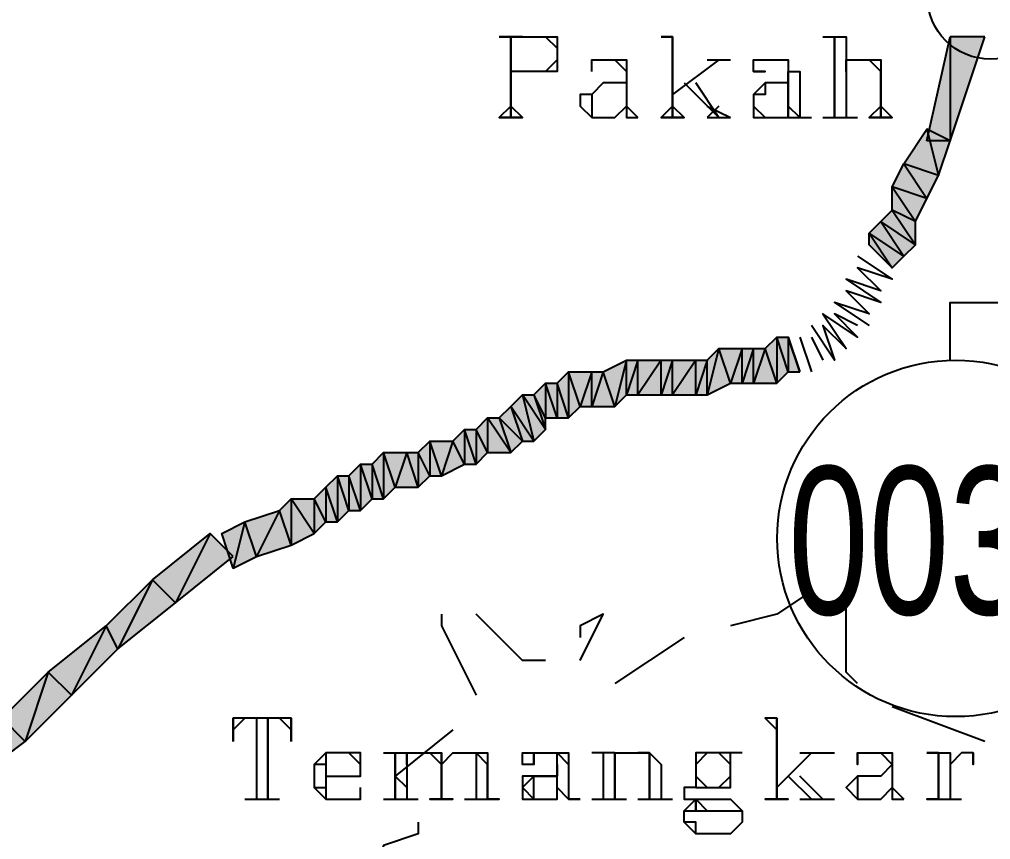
# Model space of a CAD drawing. Header units: millimetres. Extents: x 658 to 813, y 806 to 883.
# Drawn here: x 785.2451 to 785.5004, y 864.8542 to 865.0701 of the extents above; entities that cross this region are included whole.
import ezdxf

# ---------------------------------------------------------------- set-up
doc = ezdxf.new("R2010")
doc.units = ezdxf.units.MM
doc.header["$LTSCALE"] = 0.1
doc.linetypes.add('atContinuous2', pattern=[0])
for name, color, linetype in [('BATKAB', 7, 'Continuous'), ('KLEKTOR2', 7, 'Continuous'), ('LINK NAS BARU', 7, 'Continuous'), ('SYMBOL', 7, 'Continuous'), ('TEXT', 8, 'Continuous'), ('zat_Mask_solid', 7, 'Continuous')]:
    doc.layers.add(name, color=color, linetype=linetype)
doc.styles.add('Style2', font='arial.ttf', dxfattribs={"height": 0.2})

msp = doc.modelspace()

# ---------------------------------------------------------------- hatches: boundary and pattern name
at = {"layer": 'KLEKTOR2'}
h = msp.add_hatch(color=7, dxfattribs=at)
h.paths.add_polyline_path([(785.49891, 865.0655), (785.48979, 865.0655), (785.48979, 865.03814)])
h.paths.add_polyline_path([(785.48979, 865.0655), (785.48979, 865.03814), (785.48371, 865.03814)])
for points in [[(785.48371, 865.04118), (785.48675, 865.02902), (785.47763, 865.03206)], [(785.48979, 865.03814), (785.48371, 865.04118), (785.48675, 865.02902)], [(785.47763, 865.03206), (785.48371, 865.02294), (785.47459, 865.02598)], [(785.48675, 865.02902), (785.47763, 865.03206), (785.48371, 865.02294)], [(785.45027, 864.97734), (785.44723, 864.98646), (785.44723, 864.97734)], [(785.29523, 864.93478), (785.28611, 864.91654), (785.28003, 864.92262)], [(785.30131, 864.9287), (785.29523, 864.93478), (785.28611, 864.91654)], [(785.28003, 864.92262), (785.27091, 864.90438), (785.26787, 864.91046)], [(785.28611, 864.91654), (785.28003, 864.92262), (785.27091, 864.90438)], [(785.26787, 864.91046), (785.25875, 864.89222), (785.25267, 864.8983)], [(785.27091, 864.90438), (785.26787, 864.91046), (785.25875, 864.89222)], [(785.25267, 864.8983), (785.24659, 864.88006), (785.24051, 864.88614)], [(785.25875, 864.89222), (785.25267, 864.8983), (785.24659, 864.88006)], [(785.24659, 864.88006), (785.24051, 864.88614), (785.23443, 864.87094)]]:
    msp.add_hatch(color=7, dxfattribs=at).paths.add_polyline_path(points)
h = msp.add_hatch(color=7, dxfattribs=at)
h.paths.add_polyline_path([(785.48371, 865.02294), (785.47459, 865.02598), (785.48067, 865.01686)])
h.paths.add_polyline_path([(785.47459, 865.02598), (785.48067, 865.01686), (785.47459, 865.0199)], flags=17)
h = msp.add_hatch(color=7, dxfattribs=at)
h.paths.add_polyline_path([(785.48067, 865.01686), (785.47459, 865.0199), (785.48067, 865.01078)], flags=17)
h.paths.add_polyline_path([(785.47459, 865.0199), (785.48067, 865.01078), (785.47155, 865.01686)])
h = msp.add_hatch(color=7, dxfattribs=at)
h.paths.add_polyline_path([(785.47763, 865.00774), (785.46851, 865.01382), (785.47459, 865.0047)])
h.paths.add_polyline_path([(785.46851, 865.01382), (785.47459, 865.0047), (785.46851, 865.01078)], flags=17)
h = msp.add_hatch(color=7, dxfattribs=at)
h.paths.add_polyline_path([(785.44723, 864.98646), (785.44723, 864.97734), (785.44419, 864.98646)], flags=17)
h.paths.add_polyline_path([(785.44723, 864.97734), (785.44419, 864.98646), (785.44419, 864.9743)])
h = msp.add_hatch(color=7, dxfattribs=at)
h.paths.add_polyline_path([(785.43203, 864.9743), (785.42899, 864.98342), (785.42595, 864.97126)])
h.paths.add_polyline_path([(785.42899, 864.98342), (785.42595, 864.97126), (785.42595, 864.98038)], flags=17)
h = msp.add_hatch(color=7, dxfattribs=at)
h.paths.add_polyline_path([(785.43507, 864.9743), (785.43507, 864.98342), (785.43203, 864.9743)], flags=17)
h.paths.add_polyline_path([(785.43507, 864.98342), (785.43203, 864.9743), (785.42899, 864.98342)])
h = msp.add_hatch(color=7, dxfattribs=at)
h.paths.add_polyline_path([(785.43811, 864.9743), (785.43811, 864.98342), (785.43507, 864.9743)], flags=17)
h.paths.add_polyline_path([(785.43811, 864.98342), (785.43507, 864.9743), (785.43507, 864.98342)], flags=17)
h = msp.add_hatch(color=7, dxfattribs=at)
h.paths.add_polyline_path([(785.44419, 864.9743), (785.44115, 864.98342), (785.43811, 864.9743)])
h.paths.add_polyline_path([(785.44115, 864.98342), (785.43811, 864.9743), (785.43811, 864.98342)], flags=17)
h = msp.add_hatch(color=7, dxfattribs=at)
h.paths.add_polyline_path([(785.40467, 864.97126), (785.40467, 864.98038), (785.40163, 864.96822)], flags=17)
h.paths.add_polyline_path([(785.40467, 864.98038), (785.40163, 864.96822), (785.39859, 864.97734)])
h = msp.add_hatch(color=7, dxfattribs=at)
h.paths.add_polyline_path([(785.40771, 864.97126), (785.40771, 864.98038), (785.40467, 864.97126)], flags=17)
h.paths.add_polyline_path([(785.40771, 864.98038), (785.40467, 864.97126), (785.40467, 864.98038)], flags=17)
h = msp.add_hatch(color=7, dxfattribs=at)
h.paths.add_polyline_path([(785.41379, 864.97126), (785.41379, 864.98038), (785.40771, 864.97126)], flags=17)
h.paths.add_polyline_path([(785.41379, 864.98038), (785.40771, 864.97126), (785.40771, 864.98038)], flags=17)
h = msp.add_hatch(color=7, dxfattribs=at)
h.paths.add_polyline_path([(785.41683, 864.97126), (785.41683, 864.98038), (785.41379, 864.97126)], flags=17)
h.paths.add_polyline_path([(785.41683, 864.98038), (785.41379, 864.97126), (785.41379, 864.98038)], flags=17)
h = msp.add_hatch(color=7, dxfattribs=at)
h.paths.add_polyline_path([(785.42291, 864.97126), (785.42291, 864.98038), (785.41683, 864.97126)], flags=17)
h.paths.add_polyline_path([(785.42291, 864.98038), (785.41683, 864.97126), (785.41683, 864.98038)], flags=17)
h = msp.add_hatch(color=7, dxfattribs=at)
h.paths.add_polyline_path([(785.42595, 864.97126), (785.42595, 864.98038), (785.42291, 864.97126)], flags=17)
h.paths.add_polyline_path([(785.42595, 864.98038), (785.42291, 864.97126), (785.42291, 864.98038)], flags=17)
h = msp.add_hatch(color=7, dxfattribs=at)
h.paths.add_polyline_path([(785.38947, 864.97734), (785.38947, 864.96518), (785.38643, 864.9743)])
h.paths.add_polyline_path([(785.38947, 864.96518), (785.38643, 864.9743), (785.38643, 864.96518)], flags=17)
h = msp.add_hatch(color=7, dxfattribs=at)
h.paths.add_polyline_path([(785.39555, 864.96822), (785.39555, 864.97734), (785.39251, 864.96822)], flags=17)
h.paths.add_polyline_path([(785.39555, 864.97734), (785.39251, 864.96822), (785.38947, 864.97734)])
h = msp.add_hatch(color=7, dxfattribs=at)
h.paths.add_polyline_path([(785.40163, 864.96822), (785.39859, 864.97734), (785.39555, 864.96822)])
h.paths.add_polyline_path([(785.39859, 864.97734), (785.39555, 864.96822), (785.39555, 864.97734)], flags=17)
h = msp.add_hatch(color=7, dxfattribs=at)
h.paths.add_polyline_path([(785.38643, 864.9743), (785.38643, 864.96518), (785.38339, 864.9743)], flags=17)
h.paths.add_polyline_path([(785.38643, 864.96518), (785.38339, 864.9743), (785.38339, 864.96518)], flags=17)
h = msp.add_hatch(color=7, dxfattribs=at)
h.paths.add_polyline_path([(785.37731, 864.97126), (785.38035, 864.9591), (785.37427, 864.96822)])
h.paths.add_polyline_path([(785.38035, 864.9591), (785.37427, 864.96822), (785.37731, 864.9591)], flags=17)
h = msp.add_hatch(color=7, dxfattribs=at)
h.paths.add_polyline_path([(785.38339, 864.96518), (785.38035, 864.97126), (785.38339, 864.96214)], flags=16)
h.paths.add_polyline_path([(785.38035, 864.97126), (785.38339, 864.96214), (785.37731, 864.97126)], flags=17)
h.paths.add_polyline_path([(785.38339, 864.96214), (785.37731, 864.97126), (785.38035, 864.9591)])
h = msp.add_hatch(color=7, dxfattribs=at)
h.paths.add_polyline_path([(785.37123, 864.96518), (785.37427, 864.95606), (785.36819, 864.96518)], flags=17)
h.paths.add_polyline_path([(785.37427, 864.95606), (785.36819, 864.96518), (785.36819, 864.95606)], flags=17)
h = msp.add_hatch(color=7, dxfattribs=at)
h.paths.add_polyline_path([(785.36515, 864.96214), (785.36515, 864.95302), (785.36211, 864.96214)], flags=17)
h.paths.add_polyline_path([(785.36515, 864.95302), (785.36211, 864.96214), (785.36211, 864.95302)], flags=17)
h = msp.add_hatch(color=7, dxfattribs=at)
h.paths.add_polyline_path([(785.35907, 864.9591), (785.35603, 864.94998), (785.35299, 864.9591)])
h.paths.add_polyline_path([(785.35603, 864.94998), (785.35299, 864.9591), (785.35299, 864.94998)], flags=17)
h = msp.add_hatch(color=7, dxfattribs=at)
h.paths.add_polyline_path([(785.34083, 864.95606), (785.34083, 864.9439), (785.33779, 864.95302)])
h.paths.add_polyline_path([(785.34083, 864.9439), (785.33779, 864.95302), (785.33779, 864.9439)], flags=17)
h = msp.add_hatch(color=7, dxfattribs=at)
h.paths.add_polyline_path([(785.34995, 864.95606), (785.34995, 864.94694), (785.34691, 864.95606)], flags=17)
h.paths.add_polyline_path([(785.34995, 864.94694), (785.34691, 864.95606), (785.34387, 864.94694)])
h = msp.add_hatch(color=7, dxfattribs=at)
h.paths.add_polyline_path([(785.33475, 864.95302), (785.33475, 864.94086), (785.33171, 864.94998)])
h.paths.add_polyline_path([(785.33475, 864.94086), (785.33171, 864.94998), (785.33171, 864.94086)], flags=17)
h = msp.add_hatch(color=7, dxfattribs=at)
h.paths.add_polyline_path([(785.33779, 864.95302), (785.33779, 864.9439), (785.33475, 864.95302)], flags=17)
h.paths.add_polyline_path([(785.33779, 864.9439), (785.33475, 864.95302), (785.33475, 864.94086)])
h = msp.add_hatch(color=7, dxfattribs=at)
h.paths.add_polyline_path([(785.32867, 864.94998), (785.32867, 864.93782), (785.32563, 864.94694)])
h.paths.add_polyline_path([(785.32867, 864.93782), (785.32563, 864.94694), (785.32563, 864.93782)], flags=17)
h = msp.add_hatch(color=7, dxfattribs=at)
h.paths.add_polyline_path([(785.33171, 864.94998), (785.33171, 864.94086), (785.32867, 864.94998)], flags=17)
h.paths.add_polyline_path([(785.33171, 864.94086), (785.32867, 864.94998), (785.32867, 864.93782)])
h = msp.add_hatch(color=7, dxfattribs=at)
h.paths.add_polyline_path([(785.32259, 864.9439), (785.32259, 864.93478), (785.31651, 864.9439)], flags=17)
h.paths.add_polyline_path([(785.32259, 864.93478), (785.31651, 864.9439), (785.31651, 864.93174)])
at = {"layer": 'zat_Mask_solid'}
for points in [[(785.47155, 865.01686), (785.47763, 865.00774), (785.46851, 865.01382)], [(785.48067, 865.01078), (785.47155, 865.01686), (785.47763, 865.00774)], [(785.44419, 864.98646), (785.44419, 864.9743), (785.44115, 864.98342)], [(785.39251, 864.96822), (785.38947, 864.97734), (785.38947, 864.96518)], [(785.38339, 864.9743), (785.38339, 864.96518), (785.38035, 864.97126)], [(785.37427, 864.96822), (785.37731, 864.9591), (785.37123, 864.96518)], [(785.36819, 864.96518), (785.36819, 864.95606), (785.36515, 864.96214)], [(785.37731, 864.9591), (785.37123, 864.96518), (785.37427, 864.95606)], [(785.36211, 864.96214), (785.36211, 864.95302), (785.35907, 864.9591)], [(785.36819, 864.95606), (785.36515, 864.96214), (785.36515, 864.95302)], [(785.35299, 864.9591), (785.35299, 864.94998), (785.34995, 864.95606)], [(785.36211, 864.95302), (785.35907, 864.9591), (785.35603, 864.94998)], [(785.34691, 864.95606), (785.34387, 864.94694), (785.34083, 864.95606)], [(785.34387, 864.94694), (785.34083, 864.95606), (785.34083, 864.9439)], [(785.35299, 864.94998), (785.34995, 864.95606), (785.34995, 864.94694)], [(785.32563, 864.94694), (785.32563, 864.93782), (785.32259, 864.9439)], [(785.31651, 864.9439), (785.31651, 864.93174), (785.31347, 864.94086)], [(785.32563, 864.93782), (785.32259, 864.9439), (785.32259, 864.93478)], [(785.31347, 864.94086), (785.30739, 864.9287), (785.30435, 864.93782)], [(785.31651, 864.93174), (785.31347, 864.94086), (785.30739, 864.9287)], [(785.30435, 864.93782), (785.30131, 864.92566), (785.29827, 864.93478)], [(785.30739, 864.9287), (785.30435, 864.93782), (785.30131, 864.92566)]]:
    msp.add_hatch(color=7, dxfattribs=at).paths.add_polyline_path(points)

# ---------------------------------------------------------------- linework, layer by layer
at = {"layer": 'BATKAB', "color": 7}
for points in [[(785.45331, 864.91958), (785.44419, 864.9135), (785.43203, 864.91046)], [(785.46547, 864.89526), (785.46243, 864.8983), (785.46243, 864.91654)], [(785.35603, 864.9135), (785.35603, 864.91046), (785.36515, 864.89222)], [(785.38339, 864.90134), (785.37731, 864.90134), (785.36515, 864.9135)], [(785.39251, 864.90134), (785.39859, 864.9135), (785.39251, 864.91046), (785.39251, 864.90742)], [(785.41987, 864.90742), (785.40163, 864.89526)], [(785.49891, 864.88006), (785.47459, 864.88918)], [(785.35907, 864.8831), (785.34387, 864.87094), (785.34691, 864.8679)], [(785.34995, 864.85878), (785.34995, 864.85574), (785.34083, 864.8527), (785.33779, 864.84358), (785.33779, 864.84054)]]:
    msp.add_lwpolyline(points, dxfattribs=at)
at = {"layer": 'KLEKTOR2', "color": 7, "linetype": 'atContinuous2'}
for p, q in [((785.48371, 865.03814), (785.48979, 865.0655)), ((785.49891, 865.0655), (785.48979, 865.0655)), ((785.48979, 865.0655), (785.48979, 865.03814)), ((785.48979, 865.03814), (785.49891, 865.0655)), ((785.48979, 865.0655), (785.48979, 865.03814)), ((785.48979, 865.03814), (785.48371, 865.03814))]:
    msp.add_line(p, q, dxfattribs=at)
at = {"layer": 'KLEKTOR2', "color": 7}
for points in [[(785.48371, 865.04118), (785.48675, 865.02902), (785.47763, 865.03206), (785.48371, 865.04118)], [(785.48979, 865.03814), (785.48371, 865.04118), (785.48675, 865.02902), (785.48979, 865.03814)], [(785.47763, 865.03206), (785.48371, 865.02294), (785.47459, 865.02598), (785.47763, 865.03206)], [(785.48675, 865.02902), (785.47763, 865.03206), (785.48371, 865.02294), (785.48675, 865.02902)], [(785.48371, 865.02294), (785.47459, 865.02598), (785.48067, 865.01686), (785.48371, 865.02294)], [(785.47459, 865.02598), (785.48067, 865.01686), (785.47459, 865.0199), (785.47459, 865.02598)], [(785.47459, 865.0199), (785.48067, 865.01078), (785.47155, 865.01686), (785.47459, 865.0199)], [(785.48067, 865.01686), (785.47459, 865.0199), (785.48067, 865.01078), (785.48067, 865.01686)], [(785.47155, 865.01686), (785.47763, 865.00774), (785.46851, 865.01382), (785.47155, 865.01686)], [(785.48067, 865.01078), (785.47155, 865.01686), (785.47763, 865.00774), (785.48067, 865.01078)], [(785.47763, 865.00774), (785.46851, 865.01382), (785.47459, 865.0047), (785.47763, 865.00774)], [(785.46851, 865.01382), (785.47459, 865.0047), (785.46851, 865.01078), (785.46851, 865.01382)], [(785.46851, 865.01078), (785.47459, 865.0047)], [(785.46547, 865.00774), (785.47459, 865.00166), (785.46547, 865.0047), (785.47155, 864.99862), (785.46243, 865.00166), (785.47155, 864.99558), (785.46243, 864.99862), (785.46851, 864.99254), (785.45939, 864.99558), (785.46851, 864.9895)], [(785.46547, 864.9895), (785.45939, 864.99254), (785.46547, 864.98646), (785.45635, 864.99254), (785.46243, 864.98342), (785.45635, 864.9895), (785.45939, 864.98038), (785.45331, 864.9895)], [(785.44419, 864.98646), (785.44419, 864.9743), (785.44115, 864.98342), (785.44419, 864.98646)], [(785.44723, 864.98646), (785.44723, 864.97734), (785.44419, 864.98646), (785.44723, 864.98646)], [(785.44723, 864.97734), (785.44419, 864.98646), (785.44419, 864.9743), (785.44723, 864.97734)], [(785.44723, 864.98646), (785.45027, 864.97734)], [(785.45027, 864.97734), (785.44723, 864.98646), (785.44723, 864.97734), (785.45027, 864.97734)], [(785.45027, 864.98646), (785.45331, 864.97734)], [(785.45331, 864.98646), (785.45635, 864.98038)], [(785.43203, 864.9743), (785.42899, 864.98342), (785.42595, 864.97126), (785.43203, 864.9743)], [(785.42899, 864.98342), (785.42595, 864.97126), (785.42595, 864.98038), (785.42899, 864.98342)], [(785.43507, 864.98342), (785.43203, 864.9743), (785.42899, 864.98342), (785.43507, 864.98342)], [(785.43507, 864.9743), (785.43507, 864.98342), (785.43203, 864.9743), (785.43507, 864.9743)], [(785.43811, 864.9743), (785.43811, 864.98342), (785.43507, 864.9743), (785.43811, 864.9743)], [(785.43811, 864.98342), (785.43507, 864.9743), (785.43507, 864.98342), (785.43811, 864.98342)], [(785.44419, 864.9743), (785.44115, 864.98342), (785.43811, 864.9743), (785.44419, 864.9743)], [(785.44115, 864.98342), (785.43811, 864.9743), (785.43811, 864.98342), (785.44115, 864.98342)], [(785.40467, 864.98038), (785.40163, 864.96822), (785.39859, 864.97734), (785.40467, 864.98038)], [(785.40467, 864.97126), (785.40467, 864.98038), (785.40163, 864.96822), (785.40467, 864.97126)], [(785.40771, 864.97126), (785.40771, 864.98038), (785.40467, 864.97126), (785.40771, 864.97126)], [(785.40771, 864.98038), (785.40467, 864.97126), (785.40467, 864.98038), (785.40771, 864.98038)], [(785.41379, 864.97126), (785.41379, 864.98038), (785.40771, 864.97126), (785.41379, 864.97126)], [(785.41379, 864.98038), (785.40771, 864.97126), (785.40771, 864.98038), (785.41379, 864.98038)], [(785.41683, 864.97126), (785.41683, 864.98038), (785.41379, 864.97126), (785.41683, 864.97126)], [(785.41683, 864.98038), (785.41379, 864.97126), (785.41379, 864.98038), (785.41683, 864.98038)], [(785.42291, 864.97126), (785.42291, 864.98038), (785.41683, 864.97126), (785.42291, 864.97126)], [(785.42291, 864.98038), (785.41683, 864.97126), (785.41683, 864.98038), (785.42291, 864.98038)], [(785.42595, 864.97126), (785.42595, 864.98038), (785.42291, 864.97126), (785.42595, 864.97126)], [(785.42595, 864.98038), (785.42291, 864.97126), (785.42291, 864.98038), (785.42595, 864.98038)], [(785.38947, 864.97734), (785.38947, 864.96518), (785.38643, 864.9743), (785.38947, 864.97734)], [(785.39555, 864.97734), (785.39251, 864.96822), (785.38947, 864.97734), (785.39555, 864.97734)], [(785.39251, 864.96822), (785.38947, 864.97734), (785.38947, 864.96518), (785.39251, 864.96822)], [(785.39555, 864.96822), (785.39555, 864.97734), (785.39251, 864.96822), (785.39555, 864.96822)], [(785.40163, 864.96822), (785.39859, 864.97734), (785.39555, 864.96822), (785.40163, 864.96822)], [(785.39859, 864.97734), (785.39555, 864.96822), (785.39555, 864.97734), (785.39859, 864.97734)], [(785.38339, 864.9743), (785.38339, 864.96518), (785.38035, 864.97126), (785.38339, 864.9743)], [(785.38643, 864.9743), (785.38643, 864.96518), (785.38339, 864.9743), (785.38643, 864.9743)], [(785.38643, 864.96518), (785.38339, 864.9743), (785.38339, 864.96518), (785.38643, 864.96518)], [(785.38947, 864.96518), (785.38643, 864.9743), (785.38643, 864.96518), (785.38947, 864.96518)], [(785.37731, 864.97126), (785.38035, 864.9591), (785.37427, 864.96822), (785.37731, 864.97126)], [(785.38035, 864.97126), (785.38339, 864.96214), (785.37731, 864.97126), (785.38035, 864.97126)], [(785.38339, 864.96214), (785.37731, 864.97126), (785.38035, 864.9591), (785.38339, 864.96214)], [(785.38339, 864.96518), (785.38035, 864.97126), (785.38339, 864.96214), (785.38339, 864.96518)], [(785.37427, 864.96822), (785.37731, 864.9591), (785.37123, 864.96518), (785.37427, 864.96822)], [(785.38035, 864.9591), (785.37427, 864.96822), (785.37731, 864.9591), (785.38035, 864.9591)], [(785.36819, 864.96518), (785.36819, 864.95606), (785.36515, 864.96214), (785.36819, 864.96518)], [(785.37123, 864.96518), (785.37427, 864.95606), (785.36819, 864.96518), (785.37123, 864.96518)], [(785.37427, 864.95606), (785.36819, 864.96518), (785.36819, 864.95606), (785.37427, 864.95606)], [(785.37731, 864.9591), (785.37123, 864.96518), (785.37427, 864.95606), (785.37731, 864.9591)], [(785.36211, 864.96214), (785.36211, 864.95302), (785.35907, 864.9591), (785.36211, 864.96214)], [(785.36515, 864.96214), (785.36515, 864.95302), (785.36211, 864.96214), (785.36515, 864.96214)], [(785.36515, 864.95302), (785.36211, 864.96214), (785.36211, 864.95302), (785.36515, 864.95302)], [(785.36819, 864.95606), (785.36515, 864.96214), (785.36515, 864.95302), (785.36819, 864.95606)], [(785.35299, 864.9591), (785.35299, 864.94998), (785.34995, 864.95606), (785.35299, 864.9591)], [(785.35907, 864.9591), (785.35603, 864.94998), (785.35299, 864.9591), (785.35907, 864.9591)], [(785.35603, 864.94998), (785.35299, 864.9591), (785.35299, 864.94998), (785.35603, 864.94998)], [(785.36211, 864.95302), (785.35907, 864.9591), (785.35603, 864.94998), (785.36211, 864.95302)], [(785.34083, 864.95606), (785.34083, 864.9439), (785.33779, 864.95302), (785.34083, 864.95606)], [(785.34691, 864.95606), (785.34387, 864.94694), (785.34083, 864.95606), (785.34691, 864.95606)], [(785.34387, 864.94694), (785.34083, 864.95606), (785.34083, 864.9439), (785.34387, 864.94694)], [(785.34995, 864.94694), (785.34691, 864.95606), (785.34387, 864.94694), (785.34995, 864.94694)], [(785.34995, 864.95606), (785.34995, 864.94694), (785.34691, 864.95606), (785.34995, 864.95606)], [(785.35299, 864.94998), (785.34995, 864.95606), (785.34995, 864.94694), (785.35299, 864.94998)], [(785.33475, 864.95302), (785.33475, 864.94086), (785.33171, 864.94998), (785.33475, 864.95302)], [(785.33779, 864.95302), (785.33779, 864.9439), (785.33475, 864.95302), (785.33779, 864.95302)], [(785.33779, 864.9439), (785.33475, 864.95302), (785.33475, 864.94086), (785.33779, 864.9439)], [(785.34083, 864.9439), (785.33779, 864.95302), (785.33779, 864.9439), (785.34083, 864.9439)], [(785.32867, 864.94998), (785.32867, 864.93782), (785.32563, 864.94694), (785.32867, 864.94998)], [(785.33171, 864.94998), (785.33171, 864.94086), (785.32867, 864.94998), (785.33171, 864.94998)], [(785.33171, 864.94086), (785.32867, 864.94998), (785.32867, 864.93782), (785.33171, 864.94086)], [(785.33475, 864.94086), (785.33171, 864.94998), (785.33171, 864.94086), (785.33475, 864.94086)], [(785.32563, 864.94694), (785.32563, 864.93782), (785.32259, 864.9439), (785.32563, 864.94694)], [(785.32867, 864.93782), (785.32563, 864.94694), (785.32563, 864.93782), (785.32867, 864.93782)], [(785.31651, 864.9439), (785.31651, 864.93174), (785.31347, 864.94086), (785.31651, 864.9439)], [(785.32259, 864.9439), (785.32259, 864.93478), (785.31651, 864.9439), (785.32259, 864.9439)], [(785.32259, 864.93478), (785.31651, 864.9439), (785.31651, 864.93174), (785.32259, 864.93478)], [(785.32563, 864.93782), (785.32259, 864.9439), (785.32259, 864.93478), (785.32563, 864.93782)], [(785.31347, 864.94086), (785.30739, 864.9287), (785.30435, 864.93782), (785.31347, 864.94086)], [(785.31651, 864.93174), (785.31347, 864.94086), (785.30739, 864.9287), (785.31651, 864.93174)], [(785.30435, 864.93782), (785.30131, 864.92566), (785.29827, 864.93478), (785.30435, 864.93782)], [(785.30739, 864.9287), (785.30435, 864.93782), (785.30131, 864.92566), (785.30739, 864.9287)], [(785.29523, 864.93478), (785.28611, 864.91654), (785.28003, 864.92262), (785.29523, 864.93478)], [(785.30131, 864.9287), (785.29523, 864.93478), (785.28611, 864.91654), (785.30131, 864.9287)], [(785.28003, 864.92262), (785.27091, 864.90438), (785.26787, 864.91046), (785.28003, 864.92262)], [(785.28611, 864.91654), (785.28003, 864.92262), (785.27091, 864.90438), (785.28611, 864.91654)], [(785.26787, 864.91046), (785.25875, 864.89222), (785.25267, 864.8983), (785.26787, 864.91046)], [(785.27091, 864.90438), (785.26787, 864.91046), (785.25875, 864.89222), (785.27091, 864.90438)], [(785.25267, 864.8983), (785.24659, 864.88006), (785.24051, 864.88614), (785.25267, 864.8983)], [(785.25875, 864.89222), (785.25267, 864.8983), (785.24659, 864.88006), (785.25875, 864.89222)], [(785.24659, 864.88006), (785.24051, 864.88614), (785.23443, 864.87094), (785.24659, 864.88006)]]:
    msp.add_lwpolyline(points, dxfattribs=at)
at = {"layer": 'LINK NAS BARU', "color": 7}
msp.add_lwpolyline([(785.48979, 864.98038), (785.48979, 864.99558), (785.55363, 864.99558)], dxfattribs=at)
at = {"layer": 'LINK NAS BARU', "color": 7, "linetype": 'atContinuous2'}
msp.add_circle((785.49124, 864.93348), 0.0469, dxfattribs=at)
at = {"layer": 'SYMBOL', "color": 7, "linetype": 'atContinuous2'}
msp.add_circle((785.50041, 865.07622), 0.01664, dxfattribs=at)
at = {"layer": 'TEXT', "color": 7}
for points in [[(785.37123, 865.0655), (785.38339, 865.0655), (785.38643, 865.0655), (785.38643, 865.06246), (785.38643, 865.05942), (785.38643, 865.05638), (785.38339, 865.05638), (785.37427, 865.05638)], [(785.37123, 865.0655), (785.37427, 865.0655), (785.37123, 865.0655)], [(785.37427, 865.0655), (785.37427, 865.04422), (785.37427, 865.0655), (785.37427, 865.04422)], [(785.37731, 865.0655), (785.37427, 865.0655), (785.37731, 865.0655)], [(785.38339, 865.0655), (785.38643, 865.06246), (785.38643, 865.05942), (785.38339, 865.05638)], [(785.38643, 865.0655), (785.38643, 865.06246), (785.38643, 865.05942), (785.38643, 865.05638)], [(785.41683, 865.04422), (785.41683, 865.0655), (785.41683, 865.04422), (785.41683, 865.0655), (785.41379, 865.0655)], [(785.41379, 865.0655), (785.41683, 865.0655), (785.41379, 865.0655)], [(785.45635, 865.0655), (785.46243, 865.0655), (785.46243, 865.04422)], [(785.45635, 865.0655), (785.45939, 865.0655)], [(785.45939, 865.0655), (785.45939, 865.04422), (785.45939, 865.0655)], [(785.39555, 865.05638), (785.39555, 865.05942), (785.39859, 865.05942), (785.40163, 865.05942), (785.40467, 865.05942), (785.40467, 865.05638), (785.40467, 865.04726), (785.40771, 865.04422)], [(785.40163, 865.05942), (785.40467, 865.05638), (785.40467, 865.04726), (785.40467, 865.04422), (785.40771, 865.04422)], [(785.42899, 865.05942), (785.41683, 865.0503)], [(785.42595, 865.05942), (785.43203, 865.05942)], [(785.42595, 865.05942), (785.42899, 865.05942), (785.43203, 865.05942)], [(785.43811, 865.05638), (785.44115, 865.05638), (785.43811, 865.05638), (785.43811, 865.05942), (785.44115, 865.05942), (785.44419, 865.05942), (785.44723, 865.05942), (785.44723, 865.05638), (785.45027, 865.05638), (785.45027, 865.04726), (785.45027, 865.04422), (785.44723, 865.04726), (785.44723, 865.05638)], [(785.44419, 865.05942), (785.44723, 865.05942), (785.44723, 865.05638), (785.44723, 865.04726), (785.44723, 865.04422), (785.45027, 865.04422), (785.45331, 865.04422)], [(785.46243, 865.05638), (785.46243, 865.05942), (785.46547, 865.05942), (785.46851, 865.05942), (785.47155, 865.05942), (785.47155, 865.05638), (785.47155, 865.05334), (785.47155, 865.04422), (785.47155, 865.05334), (785.47155, 865.05638)], [(785.46851, 865.05942), (785.47155, 865.05638), (785.47155, 865.04422)], [(785.40467, 865.05638), (785.40467, 865.04726), (785.40467, 865.04422)], [(785.40467, 865.05334), (785.40163, 865.05334), (785.39859, 865.05334), (785.39555, 865.0503), (785.39251, 865.0503), (785.39251, 865.04726), (785.39555, 865.04422), (785.39859, 865.04422), (785.40163, 865.04422), (785.40467, 865.04726)], [(785.40163, 865.05334), (785.39859, 865.05334), (785.39555, 865.0503), (785.39555, 865.04726), (785.39555, 865.04422), (785.39859, 865.04422)], [(785.41987, 865.05334), (785.42899, 865.04422)], [(785.42291, 865.05334), (785.42899, 865.04422), (785.42291, 865.05334)], [(785.44723, 865.05334), (785.44115, 865.05334), (785.43811, 865.0503), (785.43811, 865.04726), (785.43811, 865.04422), (785.44115, 865.04422), (785.44419, 865.04422), (785.44723, 865.04422), (785.44723, 865.04726)], [(785.44723, 865.05334), (785.44115, 865.05334), (785.44115, 865.0503), (785.43811, 865.0503), (785.43811, 865.04726), (785.44115, 865.04422)], [(785.39555, 865.0503), (785.39555, 865.04726), (785.39555, 865.04422)], [(785.43811, 865.0503), (785.43811, 865.04726), (785.43811, 865.04422)], [(785.37427, 865.04422), (785.37123, 865.04422), (785.37427, 865.04726), (785.37731, 865.04422), (785.37427, 865.04422)], [(785.41683, 865.04422), (785.41379, 865.04422), (785.41683, 865.04726), (785.41987, 865.04422), (785.41683, 865.04422)], [(785.42899, 865.04726), (785.42595, 865.04422)], [(785.42595, 865.04726), (785.43203, 865.04422)], [(785.45635, 865.04422), (785.45939, 865.04422), (785.45939, 865.04726)], [(785.46243, 865.04726), (785.46243, 865.04422)], [(785.47155, 865.04422), (785.46851, 865.04422), (785.47155, 865.04726), (785.47459, 865.04422), (785.47155, 865.04422)], [(785.37123, 865.04422), (785.37731, 865.04422)], [(785.41379, 865.04422), (785.41987, 865.04422)], [(785.42595, 865.04422), (785.43203, 865.04422)], [(785.45635, 865.04422), (785.46547, 865.04422)], [(785.46851, 865.04422), (785.47459, 865.04422)], [(785.30131, 864.88614), (785.30131, 864.88006)], [(785.31651, 864.88006), (785.31651, 864.88614), (785.30131, 864.88614)], [(785.30131, 864.88006), (785.30131, 864.88614), (785.30131, 864.8831), (785.30435, 864.88614), (785.30131, 864.88614)], [(785.30739, 864.88614), (785.30739, 864.86486)], [(785.31043, 864.88614), (785.31043, 864.86486), (785.31043, 864.88614)], [(785.31651, 864.88614), (785.31347, 864.88614), (785.31651, 864.8831), (785.31651, 864.88614), (785.31651, 864.88006)], [(785.44419, 864.86486), (785.44419, 864.88614), (785.44419, 864.86486), (785.44419, 864.88614), (785.44115, 864.88614)], [(785.44419, 864.88614), (785.44115, 864.88614), (785.44419, 864.8831)], [(785.32563, 864.87094), (785.33475, 864.87094), (785.33475, 864.87398), (785.33475, 864.87702), (785.33171, 864.87702), (785.32867, 864.87702), (785.32563, 864.87702), (785.32259, 864.87398), (785.32259, 864.87094), (785.32259, 864.8679), (785.32563, 864.86486), (785.32867, 864.86486), (785.33171, 864.86486), (785.33475, 864.86486), (785.33475, 864.8679)], [(785.32867, 864.87702), (785.32563, 864.87702), (785.32563, 864.87398), (785.32563, 864.8679), (785.32563, 864.86486), (785.32867, 864.86486)], [(785.33475, 864.87094), (785.33475, 864.87398), (785.33171, 864.87702)], [(785.33475, 864.87398), (785.33475, 864.87702)], [(785.34083, 864.87702), (785.34691, 864.87702), (785.34691, 864.86486)], [(785.34083, 864.87702), (785.34387, 864.87702)], [(785.34387, 864.87702), (785.34387, 864.86486), (785.34387, 864.87702)], [(785.34691, 864.87398), (785.34691, 864.87702), (785.34995, 864.87702), (785.35299, 864.87702), (785.35603, 864.87702), (785.35603, 864.87398), (785.35603, 864.86486), (785.35603, 864.87398), (785.35603, 864.87702)], [(785.35299, 864.87702), (785.35603, 864.87398), (785.35603, 864.86486)], [(785.35603, 864.87398), (785.35907, 864.87702), (785.36211, 864.87702), (785.36515, 864.87702), (785.36819, 864.87702), (785.36819, 864.87398), (785.36819, 864.86486), (785.36819, 864.87398), (785.36515, 864.87702), (785.36515, 864.87398), (785.36515, 864.86486)], [(785.38035, 864.87398), (785.38035, 864.87702), (785.38035, 864.87398), (785.37731, 864.87398), (785.37731, 864.87702), (785.38035, 864.87702), (785.38643, 864.87702), (785.38947, 864.87702), (785.38947, 864.87398), (785.38947, 864.8679), (785.38947, 864.86486), (785.39251, 864.86486)], [(785.39251, 864.86486), (785.38947, 864.86486), (785.38643, 864.8679), (785.38643, 864.87398), (785.38643, 864.87702), (785.38947, 864.87398), (785.38947, 864.8679), (785.38947, 864.86486)], [(785.40163, 864.87398), (785.40163, 864.87702), (785.40163, 864.86486), (785.40163, 864.87702), (785.39555, 864.87702)], [(785.39859, 864.87702), (785.39859, 864.86486)], [(785.40163, 864.87702), (785.40467, 864.87702), (785.40771, 864.87702), (785.41075, 864.87702), (785.41379, 864.87398), (785.41379, 864.86486)], [(785.41075, 864.87702), (785.41075, 864.87398), (785.41075, 864.86486), (785.41075, 864.87398), (785.41075, 864.87702), (785.40771, 864.87702)], [(785.42595, 864.87702), (785.42291, 864.87702), (785.42291, 864.87398), (785.42291, 864.87094), (785.42291, 864.8679), (785.42595, 864.8679), (785.42899, 864.8679), (785.43203, 864.8679), (785.43203, 864.87094), (785.43203, 864.87398), (785.43203, 864.87702), (785.42899, 864.87702), (785.42595, 864.87702)], [(785.42291, 864.87702), (785.42291, 864.87398), (785.42291, 864.87094)], [(785.42595, 864.87702), (785.42291, 864.87398), (785.42291, 864.87094), (785.42595, 864.8679)], [(785.42899, 864.8679), (785.43203, 864.87094), (785.43203, 864.87398), (785.42899, 864.87702)], [(785.43507, 864.87702), (785.43203, 864.87702)], [(785.43203, 864.87094), (785.43203, 864.87398), (785.43203, 864.87702)], [(785.45331, 864.87702), (785.44419, 864.8679)], [(785.45027, 864.87702), (785.45939, 864.87702)], [(785.45331, 864.87702), (785.45635, 864.87702)], [(785.46547, 864.87398), (785.46547, 864.87702), (785.46547, 864.87398), (785.46547, 864.87702), (785.46851, 864.87702), (785.47155, 864.87702), (785.47459, 864.87702), (785.47459, 864.87398), (785.47459, 864.8679), (785.47763, 864.86486)], [(785.47155, 864.87702), (785.47459, 864.87398), (785.47459, 864.8679), (785.47459, 864.86486), (785.47763, 864.86486)], [(785.47459, 864.87702), (785.47459, 864.87398), (785.47459, 864.8679), (785.47459, 864.86486)], [(785.48371, 864.87702), (785.48979, 864.87702), (785.48979, 864.86486)], [(785.48371, 864.87702), (785.48675, 864.87702), (785.48371, 864.87702)], [(785.48675, 864.87702), (785.48675, 864.86486), (785.48675, 864.87702)], [(785.49587, 864.87702), (785.49587, 864.87398), (785.49587, 864.87702), (785.49283, 864.87702), (785.48979, 864.87398), (785.48979, 864.87094)], [(785.32563, 864.87398), (785.32259, 864.87398), (785.32259, 864.8679), (785.32563, 864.8679)], [(785.38643, 864.87398), (785.38643, 864.87094), (785.38035, 864.87094), (785.37731, 864.87094), (785.37731, 864.8679), (785.37731, 864.86486), (785.38035, 864.86486), (785.38339, 864.86486), (785.38643, 864.86486), (785.38643, 864.8679)], [(785.47459, 864.87398), (785.47155, 864.87094), (785.46851, 864.87094), (785.46547, 864.87094), (785.46243, 864.8679), (785.46547, 864.86486), (785.46851, 864.86486), (785.47155, 864.86486), (785.47459, 864.8679)], [(785.38035, 864.87094), (785.37731, 864.8679), (785.38035, 864.86486), (785.38035, 864.8679), (785.38035, 864.87094), (785.38339, 864.87094), (785.38643, 864.87094)], [(785.42291, 864.87094), (785.42291, 864.8679), (785.41987, 864.8679), (785.41987, 864.86486), (785.42291, 864.86486), (785.42291, 864.86182), (785.42595, 864.86182), (785.43203, 864.86182), (785.43507, 864.86182), (785.43507, 864.85878)], [(785.44723, 864.87094), (785.45331, 864.86486)], [(785.45027, 864.87094), (785.45635, 864.86486), (785.45027, 864.87094)], [(785.46547, 864.87094), (785.46547, 864.8679), (785.46547, 864.86486)], [(785.47155, 864.87094), (785.46851, 864.87094), (785.46547, 864.87094), (785.46547, 864.8679), (785.46547, 864.86486), (785.46851, 864.86486)], [(785.30435, 864.86486), (785.31347, 864.86486)], [(785.30435, 864.86486), (785.30739, 864.86486)], [(785.31043, 864.86486), (785.31347, 864.86486)], [(785.34083, 864.86486), (785.34995, 864.86486)], [(785.34083, 864.86486), (785.34387, 864.86486)], [(785.35299, 864.86486), (785.35907, 864.86486)], [(785.35603, 864.86486), (785.35299, 864.86486), (785.35603, 864.86486), (785.35907, 864.86486), (785.35603, 864.86486)], [(785.36211, 864.86486), (785.37123, 864.86486)], [(785.36819, 864.86486), (785.37123, 864.86486), (785.36819, 864.86486)], [(785.39555, 864.86486), (785.40467, 864.86486)], [(785.40163, 864.86486), (785.40467, 864.86486)], [(785.40771, 864.86486), (785.41683, 864.86486)], [(785.40771, 864.86486), (785.41075, 864.86486)], [(785.41987, 864.86486), (785.42291, 864.86486), (785.42595, 864.86486), (785.43203, 864.86486), (785.43507, 864.86182), (785.43507, 864.85878), (785.43203, 864.85574), (785.42291, 864.85574), (785.41987, 864.85878), (785.41987, 864.86182), (785.42291, 864.86486), (785.42595, 864.86182), (785.43203, 864.86182), (785.43507, 864.86182)], [(785.42291, 864.85574), (785.42291, 864.85878), (785.41987, 864.85878), (785.41987, 864.86182), (785.42291, 864.86182), (785.42291, 864.86486)], [(785.44115, 864.86486), (785.44723, 864.86486)], [(785.44419, 864.86486), (785.44115, 864.86486), (785.44419, 864.86486), (785.44723, 864.86486), (785.44419, 864.86486)], [(785.45027, 864.86486), (785.45939, 864.86486)], [(785.45331, 864.86486), (785.45635, 864.86486)], [(785.48371, 864.86486), (785.49283, 864.86486)], [(785.48675, 864.86486), (785.48371, 864.86486), (785.48675, 864.86486)]]:
    msp.add_lwpolyline(points, dxfattribs=at)

# ---------------------------------------------------------------- texts
at = {"layer": 'LINK NAS BARU', "color": 7, "style": 'Style2', "width": 0.7}
msp.add_text('003', height=0.038913, rotation=0.0006, dxfattribs=at).set_placement((785.44723, 864.9135))

doc.saveas('drawing.dxf')
